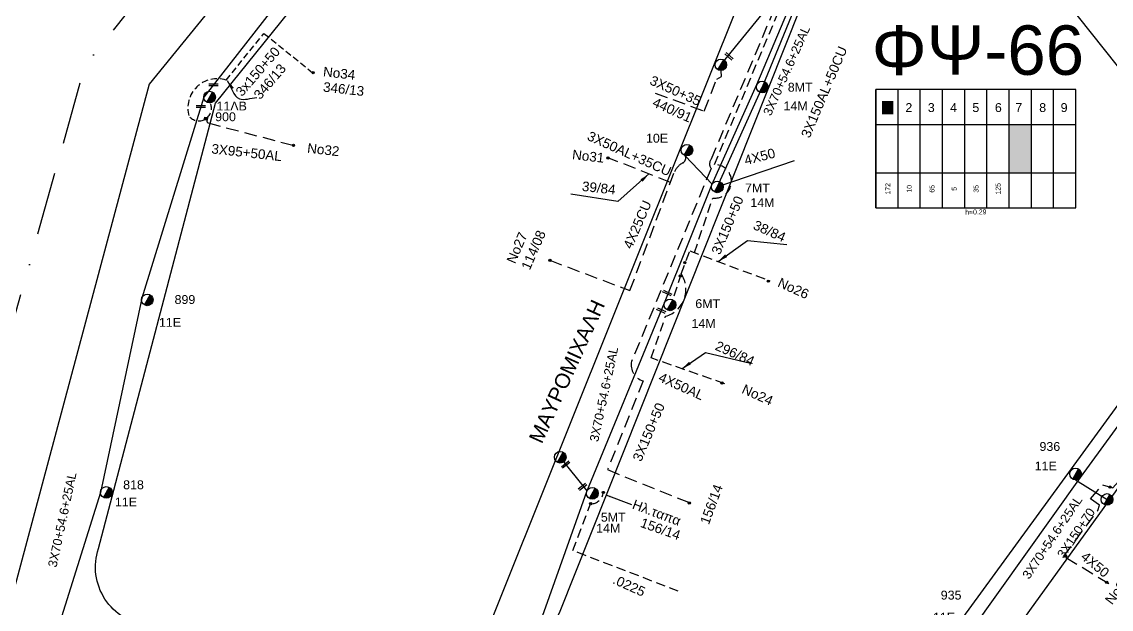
# Model space of a CAD drawing. Header units: millimetres. Extents: x 7453 to 9570, y 777 to 1872.
# Drawn here: x 8655.7 to 8876.3, y 1133.2 to 1252.1 of the extents above; entities that cross this region are included whole.
import ezdxf
from ezdxf.enums import TextEntityAlignment as Align

# ---------------------------------------------------------------- set-up
doc = ezdxf.new("R2010")
doc.units = ezdxf.units.MM
doc.linetypes.add('BORDER', pattern=[44.45, 12.7, -6.35, 12.7, -6.35, 0, -6.35])
doc.linetypes.add('DASHED', pattern=[19.05, 12.7, -6.35])
for name, color, linetype in [('Άγνωστα', 7, 'Continuous'), ('Ασφαλειοκιβώτια Χ.Τ 9 αναχωρήσεων', 7, 'Continuous'), ('Γυμνά εναέρια ΧΤ (3Φ)   4x50AL', 7, 'Continuous'), ('Επιγραφές - Σχήματα', 7, 'Continuous'), ('Καλώδια ΧΤ   3x150+50AL', 7, 'DASHED'), ('Καλώδια ΧΤ   3x150+50CU', 7, 'DASHED'), ('Καλώδια ΧΤ   3x150+70AL', 7, 'DASHED'), ('Καλώδια ΧΤ   3x150AL+50CU', 7, 'DASHED'), ('Καλώδια ΧΤ   3x95+50 AL XLPE', 7, 'DASHED'), ('Καλώδια ΧΤ   4x50AL', 7, 'DASHED'), ('Μηχανική τομή', 7, 'Continuous'), ('Στύλος ΦΜ', 7, 'Continuous'), ('Στύλος ΦΜ @ 1', 7, 'Continuous'), ('Συνδέσεις', 7, 'Continuous'), ('Συνεστραμμένα ΧΤ   3x70+54.6+25 AL', 7, 'SYN_LINE'), ('Υπόβαθρο ΔΕΗ', 7, 'Continuous'), ('Υπόγεια Καλώδια Δικτύου ΧΤ   .06', 7, 'DASHED'), ('Υπόγεια καλώδια Παροχών ΧΤ   .0225', 7, 'DASHED'), ('Υπόγεια καλώδια Παροχών ΧΤ   4x25', 7, 'DASHED'), ('Υπόγεια καλώδια Παροχών ΧΤ   4x50AL', 7, 'DASHED')]:
    doc.layers.add(name, color=color, linetype=linetype)
doc.styles.get("Standard").update_dxf_attribs({"font": 'ARIAL.TTF'})
doc.linetypes.add('SYN_LINE', pattern='A,0.5,-0.0001,["/\\/\\/\\/",Standard,S=0.1,R=0,X=0,Y=-0.05],-0.25', length=0.7501)
doc.dimstyles.new('ISO-25', dxfattribs={"dimtxt": 2.5, "dimasz": 2.5, "dimexe": 1.25, "dimexo": 0.625, "dimtad": 1, "dimtxsty": 'Standard', "dimcen": 2.5, "dimadec": 0, "dimazin": 0, "dimtfac": 1, "dimtmove": 0, "dimatfit": 3, "dimfxl": 1, "dimarcsym": 0})
doc.dimstyles.get("Standard").update_dxf_attribs({"dimtxt": 0.18, "dimasz": 0.18, "dimexe": 0.18, "dimexo": 0.0625, "dimgap": 0.09, "dimtad": 0, "dimtih": 1, "dimtoh": 1, "dimdec": 4, "dimzin": 0, "dimdsep": 46, "dimtxsty": 'Standard', "dimcen": 0.09, "dimadec": 0, "dimazin": 0, "dimtfac": 1, "dimtdec": 4, "dimtofl": 0, "dimtmove": 0, "dimatfit": 3, "dimfxl": 1, "dimtolj": 1, "dimtzin": 0, "dimarcsym": 0})

# ---------------------------------------------------------------- blocks, each defined once
blk = doc.blocks.new('ΥΠΑΡΧΩΝ ΤΣΙΜΕΝΤΕΝΙΟΣ ΣΤΥΛΟΣ')
at = {"layer": 'Στύλος ΦΜ'}
blk.add_hatch(color=7, dxfattribs=at).paths.add_polyline_path([(-1.29, -2.28, 0.574793), (2.62, 0, 0.268822), (1.3, 2.27)])
at = {"layer": 'Στύλος ΦΜ', "color": 7}
blk.add_line((-1.29, -2.28), (1.3, 2.27), dxfattribs=at)
blk.add_circle((0, 0), 2.62, dxfattribs=at)
at = {"layer": 'Στύλος ΦΜ', "flags": 4}
for tag, p in [('ΑΡΙΘΜΟΣ', (-4.68, 8.05)), ('ΤΥΠΟΣ', (-4.91, 3.03))]:
    blk.add_attdef(tag, p, '', height=4, dxfattribs=at)
blk = doc.blocks.new('ΑΣΦΑΛΕΙΟΚΙΒΩΤΙΟ ΥΠΟΣΤΑΘΜΟΥ 9A ΑΝΑΧΩΡΗΣΕΩΝ')
at = {"layer": 'Ασφαλειοκιβώτια Χ.Τ 9 αναχωρήσεων', "ltscale": 40}
for p, q in [((0, 0), (0, 23.91)), ((4.5, 0), (4.5, 23.91)), ((9, 0), (9, 23.91)), ((13.5, 0), (13.5, 23.91)), ((18, 0), (18, 23.91)), ((22.5, 0), (22.5, 23.91)), ((27, 0), (27, 23.91)), ((31.5, 0), (31.5, 23.91)), ((36, 0), (36, 23.91)), ((0, 16.87), (40.5, 16.87)), ((0, 7.04), (40.5, 7.04))]:
    blk.add_line(p, q, dxfattribs=at)
at = {"layer": 'Ασφαλειοκιβώτια Χ.Τ 9 αναχωρήσεων'}
blk.add_lwpolyline([(40.5, 0), (40.5, 23.91), (0, 23.91), (0, 0)], close=True, dxfattribs=at)
for s, p in [('1', (1.71, 19.38)), ('2', (5.99, 19.38)), ('3', (10.53, 19.38)), ('4', (15.04, 19.38)), ('5', (19.55, 19.38)), ('6', (24.11, 19.38)), ('7', (28.24, 19.38)), ('8', (33.08, 19.38)), ('9', (37.43, 19.38))]:
    blk.add_text(s, height=1.8, dxfattribs=at).set_placement(p)
at = {"layer": 'Ασφαλειοκιβώτια Χ.Τ 9 αναχωρήσεων', "ltscale": 40}
for tag, height, rotation, p in [('ΟΝΟΜΑ', 2.5, 0.6514, (19.14, 25.35)), ('ΚΕΙΜΕΝΟ 1', 1, 90, (2.42, 3.84)), ('ΚΕΙΜΕΝΟ 2', 1, 90, (6.78, 3.84)), ('ΚΕΙΜΕΝΟ 3', 1, 90, (11.38, 3.84)), ('ΚΕΙΜΕΝΟ 4', 1, 90, (15.86, 3.84)), ('ΚΕΙΜΕΝΟ 5', 1, 90, (20.28, 3.84)), ('ΚΕΙΜΕΝΟ 6', 1, 90, (24.74, 3.84)), ('ΚΕΙΜΕΝΟ 7', 1, 90, (29.28, 3.84)), ('ΚΕΙΜΕΝΟ 8', 1, 90, (33.65, 3.84)), ('ΚΕΙΜΕΝΟ 9', 1, 90, (38.21, 3.84)), ('ΣΧ', 1, 0.6514, (20.24, -0.85))]:
    blk.add_attdef(tag, text='', height=height, rotation=rotation, dxfattribs=at).set_placement(p, align=Align.MIDDLE_CENTER)
blk = doc.blocks.new('_ΣΥΝΔΕΣΗ')
at = {"layer": 'Συνδέσεις', "linetype": 'SYN_LINE', "ltscale": 40}
blk.add_hatch(color=256, dxfattribs=at).paths.add_polyline_path([(0.5, -0.01, 1), (-0.5, -0.01, 1)])
at = {"layer": 'Συνδέσεις'}
blk.add_circle((0, -0.01), 0.5, dxfattribs=at)
blk = doc.blocks.new('ΜΗΧΑΝΙΚΗ ΤΟΜΗ')
at = {"layer": 'Μηχανική τομή', "ltscale": 40}
for p, q in [((-1.89, 0.78), (1.89, 0.78)), ((1.89, 0), (-1.89, 0))]:
    blk.add_line(p, q, dxfattribs=at)
blk = doc.blocks.new('TSONTA XT1')
at = {"ltscale": 40}
h = blk.add_hatch(color=256, dxfattribs=at)
h.dxf.hatch_style = 1
h.paths.add_polyline_path([(595.96, 2487.66), (597.07, 2488.77), (595.96, 2489.87), (594.85, 2488.77)])
blk.add_lwpolyline([(594.85, 2488.77), (595.96, 2489.87), (597.07, 2488.77), (595.96, 2487.66)], close=True, dxfattribs=at)

msp = doc.modelspace()

# ---------------------------------------------------------------- hatches: boundary and pattern name
at = {"layer": 'Ασφαλειοκιβώτια Χ.Τ 9 αναχωρήσεων'}
for color, points in [(2, [(8829.88, 1233.41), (8832.18, 1233.41), (8832.18, 1236.12), (8829.88, 1236.12)]), (85, [(8829.88, 1233.41), (8832.18, 1233.41), (8832.18, 1236.12), (8829.88, 1236.12)]), (27, [(8829.88, 1233.41), (8832.18, 1233.41), (8832.18, 1236.12), (8829.88, 1236.12)]), (5, [(8829.88, 1233.41), (8832.18, 1233.41), (8832.18, 1236.12), (8829.88, 1236.12)]), (1, [(8829.88, 1233.41), (8832.18, 1233.41), (8832.18, 1236.12), (8829.88, 1236.12)]), (4, [(8860.11, 1231.29), (8855.61, 1231.29), (8855.61, 1221.46), (8860.11, 1221.46)])]:
    msp.add_hatch(color=color, dxfattribs=at).paths.add_polyline_path(points)
at = {"layer": 'Καλώδια ΧΤ   3x150AL+50CU', "linetype": 'DASHED', "ltscale": 0.2}
h = msp.add_hatch(color=6, dxfattribs=at)
h.dxf.hatch_style = 1
h.paths.add_polyline_path([(8829.88, 1233.41), (8832.18, 1233.41), (8832.18, 1236.12), (8829.88, 1236.12)])

# ---------------------------------------------------------------- linework, layer by layer
at = {"layer": 'Άγνωστα', "color": 27, "linetype": 'DASHED', "ltscale": 0.2}
msp.add_lwpolyline([(8783.97, 1237.69), (8793.9, 1234.05), (8796.4, 1240.52), (8797.41, 1241.05), (8797.32, 1242.23)], dxfattribs=at)
at = {"layer": 'Άγνωστα', "color": 85, "linetype": 'DASHED', "ltscale": 0.2}
msp.add_lwpolyline([(8787.03, 1219.61), (8774.23, 1224.67)], dxfattribs=at)
at = {"layer": 'Άγνωστα', "color": 85, "linetype": 'SYN_LINE', "ltscale": 10}
msp.add_lwpolyline([(8795.47, 1219.23), (8790.02, 1225.02)], dxfattribs=at)
at = {"layer": 'Γυμνά εναέρια ΧΤ (3Φ)   4x50AL', "color": 27, "linetype": 'SYN_LINE', "ltscale": 20}
msp.add_lwpolyline([(8796.53, 1218.71), (8812.19, 1224.04)], dxfattribs=at)
at = {"layer": 'Καλώδια ΧΤ   3x150+50CU', "color": 1, "ltscale": 0.1}
msp.add_lwpolyline([(8697.1, 1240.32), (8704.73, 1249.78), (8714.6, 1241.82)], dxfattribs=at)
for centre, radius, start, end in [((8695.28, 1234.67), 5.94, 72.2108, 196.0506), ((8691.57, 1234.61), 2.54, 224.0636, 25.6975)]:
    msp.add_arc(centre, radius, start, end, dxfattribs=at)
at = {"layer": 'Καλώδια ΧΤ   3x150+70AL', "color": 5, "ltscale": 0.2}
msp.add_lwpolyline([(8866.64, 1143.9), (8873.54, 1153.2), (8873.94, 1154.31), (8872.11, 1155.59), (8874.54, 1158.38), (8876.61, 1157.78), (8878.29, 1159.73), (8888.85, 1153.4)], dxfattribs=at)
at = {"layer": 'Καλώδια ΧΤ   3x150AL+50CU', "color": 6, "linetype": 'DASHED', "ltscale": 0.2}
msp.add_lwpolyline([(8815, 1268.25, 0.664567), (8811.01, 1261.75), (8795.28, 1224.31, 0.325676), (8795.26, 1222.43), (8779.18, 1183.4, 0.407381), (8781.55, 1179.45), (8774.3, 1161.48), (8790.68, 1154.87)], format="xyb", dxfattribs=at)
at = {"layer": 'Καλώδια ΧΤ   3x150AL+50CU', "color": 5, "ltscale": 0.15}
msp.add_lwpolyline([(8791.9, 1205.4), (8795.59, 1216.44, 1.067721), (8795.93, 1223.25), (8812.06, 1261.62, -0.555171), (8814.81, 1267.74, -95.517307)], format="xyb", dxfattribs=at)
at = {"layer": 'Καλώδια ΧΤ   3x95+50 AL XLPE', "color": 1, "ltscale": 0.2}
msp.add_lwpolyline([(8693.21, 1232.2, 0.40002), (8693.43, 1231.66), (8693.43, 1231.66), (8710.56, 1227.15)], format="xyb", dxfattribs=at)
at = {"layer": 'Καλώδια ΧΤ   4x50AL', "color": 5, "ltscale": 0.15}
msp.add_lwpolyline([(8798.04, 1178.86), (8783.13, 1184.09), (8786.06, 1192.54, 0.513916), (8789.2, 1201.11), (8790.96, 1205.76), (8807.14, 1199.7)], format="xyb", dxfattribs=at)
msp.add_lwpolyline([(8789.2, 1201.11), (8787.53, 1195.85)], dxfattribs=at)
at = {"layer": 'Συνεστραμμένα ΧΤ   3x70+54.6+25 AL', "color": 1, "ltscale": 20}
msp.add_lwpolyline([(8783.4, 1348.02), (8763.46, 1324.88), (8739.76, 1295.91), (8718.35, 1269.91), (8692.55, 1236.88), (8680, 1196.19), (8671.64, 1156.87), (8658.42, 1114.69)], dxfattribs=at)
at = {"layer": 'Συνεστραμμένα ΧΤ   3x70+54.6+25 AL', "color": 85, "ltscale": 20}
msp.add_lwpolyline([(8753.61, 1110.56), (8770.12, 1157.07), (8785.86, 1195.27), (8795.43, 1219.15), (8804.56, 1239.4), (8814.34, 1262.61)], dxfattribs=at)
at = {"layer": 'Συνεστραμμένα ΧΤ   3x70+54.6+25 AL', "color": 27, "ltscale": 20}
msp.add_lwpolyline([(8797.25, 1243.41), (8813.63, 1263.55), (8815.3, 1262.63), (8805.63, 1238.92), (8796.53, 1218.71)], dxfattribs=at)
at = {"layer": 'Συνεστραμμένα ΧΤ   3x70+54.6+25 AL', "color": 5, "ltscale": 20}
msp.add_lwpolyline([(8827.46, 1098.84), (8847.93, 1128.83), (8870.03, 1159.92), (8893.17, 1191.52)], dxfattribs=at)
at = {"layer": 'Συνεστραμμένα ΧΤ   3x70+54.6+25 AL', "color": 85, "ltscale": 10}
msp.add_lwpolyline([(8770.16, 1157.18), (8764.74, 1163.99)], dxfattribs=at)
at = {"layer": 'Συνεστραμμένα ΧΤ   3x70+54.6+25 AL', "color": 5, "ltscale": 15}
msp.add_lwpolyline([(8869.07, 1159.43), (8875.43, 1155.44)], dxfattribs=at)
at = {"layer": 'Υπόβαθρο ΔΕΗ', "color": 1, "linetype": 'BORDER', "lineweight": 30, "flags": 128}
msp.add_lwpolyline([(8541.36, 779.57), (8564.03, 870.67), (8668.52, 1243.25), (8896.46, 1528.92), (8987.5, 1433.8), (9150.66, 1303.74), (9445, 1086.25)], dxfattribs=at)
at = {"layer": 'Υπόβαθρο ΔΕΗ'}
for points in [[(8892.77, 1479.33), (9002.9, 1231.73, -0.498389), (8990.77, 1215.46), (8908.32, 1226.47, -0.205866), (8902.92, 1229.7), (8843.86, 1303.52, -0.384999), (8844.3, 1310.9), (8885.62, 1340.91, 6.284716), (8880.47, 1348.76), (8838.5, 1317.56, -0.357908), (8832.78, 1317.83), (8803.54, 1353.82, 1.787303), (8778.72, 1358.89), (8681.52, 1239.47), (8586.77, 885.63)], [(8747.37, 1122.5), (8681.3, 1129.86, -0.475189), (8671.22, 1145.49), (8694.93, 1235.65), (8783.64, 1345.63, -0.535754), (8796.95, 1344.41), (8819.86, 1315.29, -0.269141), (8821.1, 1306.56), (8747.37, 1122.5)], [(8836.79, 1118.56), (8895.48, 1199.04, 0.313371), (8895.96, 1220.1), (8840.45, 1289.9, 0.575862), (8826.4, 1287.83), (8764.5, 1132.42, 0.584994), (8771.79, 1119.2), (8826.59, 1113.92, 0.267675), (8836.79, 1118.56, -8.548518)], [(8907.28, 1198.69), (8929.17, 1092.73), (8907.09, 953.93, -0.348219), (8895.9, 946.34), (8832.68, 959.1, -0.326637), (8820.25, 981.9), (8830.98, 1065.17), (8836.53, 1100.74), (8907.28, 1198.69)]]:
    msp.add_lwpolyline(points, format="xyb", dxfattribs=at)
at = {"layer": 'Υπόγεια καλώδια Παροχών ΧΤ   .0225', "color": 85, "ltscale": 0.15}
msp.add_lwpolyline([(8770.87, 1154.56, 0.39444), (8773.45, 1156.89), (8773.45, 1156.89), (8773.45, 1156.89)], format="xyb", dxfattribs=at)
msp.add_lwpolyline([(8788.63, 1136.89), (8767.25, 1145.11), (8771.23, 1155.5)], dxfattribs=at)
at = {"layer": 'Υπόγεια καλώδια Παροχών ΧΤ   4x25', "color": 85, "ltscale": 0.2}
msp.add_lwpolyline([(8762.63, 1203.85), (8778.84, 1197.72), (8787.76, 1221.56, -0.187216), (8789.55, 1223.56, 0.41432), (8790.02, 1225.02, -1.964558)], format="xyb", dxfattribs=at)
at = {"layer": 'Υπόγεια καλώδια Παροχών ΧΤ   4x50AL', "color": 5, "ltscale": 0.2}
msp.add_lwpolyline([(8875.81, 1138.36), (8866.64, 1143.9)], dxfattribs=at)

# ---------------------------------------------------------------- block references
at = {"layer": 'Ασφαλειοκιβώτια Χ.Τ 9 αναχωρήσεων'}
ref = msp.add_blockref('ΑΣΦΑΛΕΙΟΚΙΒΩΤΙΟ ΥΠΟΣΤΑΘΜΟΥ 9A ΑΝΑΧΩΡΗΣΕΩΝ', (8828.62, 1214.48), dxfattribs=at)
ref.add_attrib('ΚΕΙΜΕΝΟ 6', '125', dxfattribs={"ltscale": 40, "height": 1, "rotation": 90}).set_placement((8853.37, 1218.32), align=Align.MIDDLE_CENTER)
ref.add_attrib('ΚΕΙΜΕΝΟ 5', '35', dxfattribs={"ltscale": 40, "height": 1, "rotation": 90}).set_placement((8848.91, 1218.32), align=Align.MIDDLE_CENTER)
ref.add_attrib('ΚΕΙΜΕΝΟ 4', '5', dxfattribs={"ltscale": 40, "height": 1, "rotation": 90}).set_placement((8844.49, 1218.32), align=Align.MIDDLE_CENTER)
ref.add_attrib('ΚΕΙΜΕΝΟ 3', '65', dxfattribs={"ltscale": 40, "height": 1, "rotation": 90}).set_placement((8840, 1218.32), align=Align.MIDDLE_CENTER)
ref.add_attrib('ΚΕΙΜΕΝΟ 1', '172', dxfattribs={"ltscale": 40, "height": 1, "rotation": 90}).set_placement((8831.05, 1218.32), align=Align.MIDDLE_CENTER)
ref.add_attrib('ΚΕΙΜΕΝΟ 2', '10', dxfattribs={"ltscale": 40, "height": 1, "rotation": 90}).set_placement((8835.4, 1218.32), align=Align.MIDDLE_CENTER)
ref.add_attrib('ΣΧ', 'h=0.29', dxfattribs={"ltscale": 40, "height": 1, "rotation": 0.6514}).set_placement((8848.87, 1213.63), align=Align.MIDDLE_CENTER)
at = {"layer": 'Μηχανική τομή'}
for p, xscale, yscale, zscale, rotation in [((8798.75, 1245.01), 0.5000000000000308, 0.5000000000000308, 0.5000000000000308, 317.4041061245122), ((8786.3, 1197.04), 0.5000000000000075, 0.5000000000000075, 0.5000000000000075, 335.2386936943687), ((8785.09, 1193.51), 0.500000000000072, 0.500000000000072, 0.500000000000072, 335.2386936943722), ((8765.94, 1162.35), 0.4999999999999576, 0.4999999999999576, 0.4999999999999576, 38.65873109772485), ((8769.34, 1157.85), 0.5000000000000464, 0.5000000000000464, 0.5000000000000464, 38.65873109771671)]:
    msp.add_blockref('ΜΗΧΑΝΙΚΗ ΤΟΜΗ', p, dxfattribs=dict(at, xscale=xscale, yscale=yscale, zscale=zscale, rotation=rotation))
at = {"layer": 'Μηχανική τομή', "xscale": 0.5, "yscale": 0.5, "zscale": 0.5}
for p in [(8694.51, 1239.18), (8691.93, 1234.78)]:
    msp.add_blockref('ΜΗΧΑΝΙΚΗ ΤΟΜΗ', p, dxfattribs=at)
at = {"layer": 'Στύλος ΦΜ @ 1', "ltscale": 40, "xscale": 0.4499999999998181, "yscale": 0.4499999999998181, "zscale": 0.4499999999998181}
for p in [(8797.24, 1243.41), (8764.73, 1163.99)]:
    msp.add_blockref('ΥΠΑΡΧΩΝ ΤΣΙΜΕΝΤΕΝΙΟΣ ΣΤΥΛΟΣ', p, dxfattribs=at)
at = {"layer": 'Στύλος ΦΜ @ 1', "ltscale": 40}
ref = msp.add_blockref('ΥΠΑΡΧΩΝ ΤΣΙΜΕΝΤΕΝΙΟΣ ΣΤΥΛΟΣ', (8805.63, 1238.92), dxfattribs=dict(at, xscale=0.4499999999998181, yscale=0.4499999999998181, zscale=0.4499999999998181))
ref.add_attrib('ΤΥΠΟΣ', '14Μ', (8809.94, 1234.19), dxfattribs={"layer": 'Στύλος ΦΜ', "height": 1.8, "flags": 4})
ref.add_attrib('ΑΡΙΘΜΟΣ', '8ΜΤ', (8810.8, 1237.98), dxfattribs={"layer": 'Στύλος ΦΜ', "height": 1.8, "flags": 4})
ref = msp.add_blockref('ΥΠΑΡΧΩΝ ΤΣΙΜΕΝΤΕΝΙΟΣ ΣΤΥΛΟΣ', (8693.73, 1236.88), dxfattribs=dict(at, xscale=0.4499999999998181, yscale=0.4499999999998181, zscale=0.4499999999998181))
ref.add_attrib('ΤΥΠΟΣ', '11ΛΒ', (8695.13, 1234.17), dxfattribs={"layer": 'Στύλος ΦΜ', "height": 1.8, "flags": 4})
ref.add_attrib('ΑΡΙΘΜΟΣ', '900', (8694.86, 1232), dxfattribs={"layer": 'Στύλος ΦΜ', "height": 1.8, "flags": 4})
ref = msp.add_blockref('ΥΠΑΡΧΩΝ ΤΣΙΜΕΝΤΕΝΙΟΣ ΣΤΥΛΟΣ', (8790.38, 1226.14), dxfattribs=dict(at, xscale=0.4499999999998181, yscale=0.4499999999998181, zscale=0.4499999999998181))
ref.add_attrib('ΤΥΠΟΣ', '10Ε', (8782.09, 1227.66), dxfattribs={"layer": 'Στύλος ΦΜ', "height": 1.8, "flags": 4})
ref = msp.add_blockref('ΥΠΑΡΧΩΝ ΤΣΙΜΕΝΤΕΝΙΟΣ ΣΤΥΛΟΣ', (8796.53, 1218.71), dxfattribs=dict(at, xscale=0.4499999999998181, yscale=0.4499999999998181, zscale=0.4499999999998181))
ref.add_attrib('ΤΥΠΟΣ', '14Μ', (8803.22, 1214.62), dxfattribs={"layer": 'Στύλος ΦΜ', "height": 1.8, "flags": 4})
ref.add_attrib('ΑΡΙΘΜΟΣ', '7ΜΤ', (8802.13, 1217.59), dxfattribs={"layer": 'Στύλος ΦΜ', "height": 1.8, "flags": 4})
ref = msp.add_blockref('ΥΠΑΡΧΩΝ ΤΣΙΜΕΝΤΕΝΙΟΣ ΣΤΥΛΟΣ', (8681.12, 1195.84), dxfattribs=dict(at, xscale=0.4499999999998181, yscale=0.4499999999998181, zscale=0.4499999999998181))
ref.add_attrib('ΤΥΠΟΣ', '11Ε', (8683.48, 1190.39), dxfattribs={"layer": 'Στύλος ΦΜ', "height": 1.8, "flags": 4})
ref.add_attrib('ΑΡΙΘΜΟΣ', '899', (8686.64, 1195.01), dxfattribs={"layer": 'Στύλος ΦΜ', "height": 1.8, "flags": 4})
ref = msp.add_blockref('ΥΠΑΡΧΩΝ ΤΣΙΜΕΝΤΕΝΙΟΣ ΣΤΥΛΟΣ', (8786.95, 1194.83), dxfattribs=dict(at, xscale=0.4499999999998181, yscale=0.4499999999998181, zscale=0.4499999999998181))
ref.add_attrib('ΤΥΠΟΣ', '14Μ', (8791.31, 1190.17), dxfattribs={"layer": 'Στύλος ΦΜ', "height": 1.8, "flags": 4})
ref.add_attrib('ΑΡΙΘΜΟΣ', '6ΜΤ', (8792.07, 1194.18), dxfattribs={"layer": 'Στύλος ΦΜ', "height": 1.8, "flags": 4})
ref = msp.add_blockref('ΥΠΑΡΧΩΝ ΤΣΙΜΕΝΤΕΝΙΟΣ ΣΤΥΛΟΣ', (8869.07, 1160.6), dxfattribs=dict(at, xscale=0.4499999999998181, yscale=0.4499999999998181, zscale=0.4499999999998181))
ref.add_attrib('ΤΥΠΟΣ', '11Ε', (8860.79, 1161.32), dxfattribs={"layer": 'Στύλος ΦΜ', "height": 1.8, "flags": 4})
ref.add_attrib('ΑΡΙΘΜΟΣ', '936', (8861.76, 1165.27), dxfattribs={"layer": 'Στύλος ΦΜ', "height": 1.8, "flags": 4})
ref = msp.add_blockref('ΥΠΑΡΧΩΝ ΤΣΙΜΕΝΤΕΝΙΟΣ ΣΤΥΛΟΣ', (8672.82, 1156.87), dxfattribs=dict(at, xscale=0.4499999999998181, yscale=0.4499999999998181, zscale=0.4499999999998181))
ref.add_attrib('ΤΥΠΟΣ', '11Ε', (8674.56, 1154.04), dxfattribs={"layer": 'Στύλος ΦΜ', "height": 1.8, "flags": 4})
ref.add_attrib('ΑΡΙΘΜΟΣ', '818', (8676.23, 1157.52), dxfattribs={"layer": 'Στύλος ΦΜ', "height": 1.8, "flags": 4})
ref = msp.add_blockref('ΥΠΑΡΧΩΝ ΤΣΙΜΕΝΤΕΝΙΟΣ ΣΤΥΛΟΣ', (8771.23, 1156.68), dxfattribs=dict(at, xscale=0.4499999999998181, yscale=0.4499999999998181, zscale=0.4499999999998181))
ref.add_attrib('ΤΥΠΟΣ', '14Μ', (8771.99, 1148.72), dxfattribs={"layer": 'Στύλος ΦΜ', "height": 1.8, "flags": 4})
ref.add_attrib('ΑΡΙΘΜΟΣ', '5ΜΤ', (8772.95, 1150.95), dxfattribs={"layer": 'Στύλος ΦΜ', "height": 1.8, "flags": 4})
ref = msp.add_blockref('ΥΠΑΡΧΩΝ ΤΣΙΜΕΝΤΕΝΙΟΣ ΣΤΥΛΟΣ', (8875.43, 1155.44), dxfattribs=dict(at, xscale=0.4499999999998181, yscale=0.4499999999998181, zscale=0.4499999999998181))
ref.add_attrib('ΤΥΠΟΣ', '10Ε', (8878.06, 1154.14), dxfattribs={"layer": 'Στύλος ΦΜ', "height": 1.8, "flags": 4})
ref.add_attrib('ΑΡΙΘΜΟΣ', '936Α', (8878.24, 1149.85), dxfattribs={"layer": 'Στύλος ΦΜ', "height": 1.8, "flags": 4})
ref = msp.add_blockref('ΥΠΑΡΧΩΝ ΤΣΙΜΕΝΤΕΝΙΟΣ ΣΤΥΛΟΣ', (8846.95, 1129.49), dxfattribs=dict(at, xscale=0.4499999999998181, yscale=0.4499999999998181, zscale=0.4499999999998181))
ref.add_attrib('ΤΥΠΟΣ', '11Ε', (8840.19, 1130.72), dxfattribs={"layer": 'Στύλος ΦΜ', "height": 1.8, "flags": 4})
ref.add_attrib('ΑΡΙΘΜΟΣ', '935', (8841.77, 1135.19), dxfattribs={"layer": 'Στύλος ΦΜ', "height": 1.8, "flags": 4})
at = {"layer": 'Συνδέσεις', "xscale": 0.4499999999998181, "yscale": 0.4499999999998181, "zscale": 0.4499999999998181}
for p in [(8714.71, 1241.82), (8710.72, 1227.11), (8774.38, 1224.58), (8762.63, 1203.86), (8789.96, 1203.39), (8789.04, 1200.69), (8806.85, 1199.63), (8797.46, 1179), (8876.02, 1157.95), (8773.44, 1156.87), (8770.9, 1154.62), (8790.86, 1154.74), (8867.05, 1143.98), (8875.38, 1138.68)]:
    msp.add_blockref('_ΣΥΝΔΕΣΗ', p, dxfattribs=at)
at = {"layer": 'Υπόγεια Καλώδια Δικτύου ΧΤ   .06', "xscale": 0.354979183181416, "yscale": 0.354979183181416, "zscale": 0.354979183181416, "rotation": 35.94703934170308}
msp.add_blockref('TSONTA XT1', (9040.34, 393.11), dxfattribs=at)

# ---------------------------------------------------------------- texts
at = {"layer": 'Άγνωστα', "char_height": 1.8, "width": 23.5192, "attachment_point": 1, "rotation": 335.7769}
for s, insert in [('{\\H1.083x;3X50+35}', (8783.46, 1241.33)), ('{\\H1.083x;3X50AL+35CU}', (8770.81, 1230.07))]:
    msp.add_mtext(s, dxfattribs=dict(at, insert=insert))
at = {"layer": 'Γυμνά εναέρια ΧΤ (3Φ)   4x50AL', "insert": (8801.79, 1224.99), "char_height": 1.8, "width": 23.5192, "attachment_point": 1, "rotation": 14.4979}
msp.add_mtext('{\\H1.083x;4X50}', dxfattribs=at)
at = {"layer": 'Επιγραφές - Σχήματα', "insert": (8827.78, 1251.39), "char_height": 10, "width": 29.5272, "attachment_point": 1}
msp.add_mtext('ΦΨ-66', dxfattribs=at)
at = {"layer": 'Επιγραφές - Σχήματα', "attachment_point": 1}
for s, insert, char_height, width, rotation in [('{\\H1.083x;346/13}', (8702.48, 1237.5), 1.8, 23.5192, 49.5917), ('{\\H1.083x;Νο34}', (8716.85, 1243.04), 1.8, 23.5192, 353.5933), ('{\\H1.083x;346/13}', (8716.85, 1239.95), 1.8, 23.5192, 353.5933), ('{\\H1.083x;440/91}', (8784.02, 1236.89), 1.8, 23.5192, 335.7769), ('{\\H1.083x;No32}', (8713.64, 1227.57), 1.8, 23.5192, 353.5933), ('{\\H1.083x;No31}', (8767.28, 1226.25), 1.8, 23.5192, 353.5933), ('{\\H1.083x;39/84}', (8769.26, 1219.85), 1.8, 23.5192, 353.5933), ('{\\H1.083x;38/84}', (8804.4, 1212.04), 1.8, 23.5192, 335.7769), ('{\\H1.083x;No27\\P114/08}', (8753.78, 1203.79), 1.8, 23.5192, 66.543), ('{\\H1.083x;No26}', (8809.38, 1200.4), 1.8, 23.5192, 335.7769), ('ΜΑΥΡΟΜΙΧΑΛΗ', (8758.26, 1167.78), 3, 32.1841, 65.5921), ('{\\H1.083x;296/84}', (8796.7, 1187.61), 1.8, 23.5192, 335.7769), ('{\\H1.083x;No24}', (8802.11, 1178.84), 1.8, 23.5192, 335.7769), ('{\\H1.083x;No82}', (8874.88, 1135.17), 1.8, 23.5192, 52.9703)]:
    msp.add_mtext(s, dxfattribs=dict(at, insert=insert, char_height=char_height, width=width, rotation=rotation))
at = {"layer": 'Καλώδια ΧΤ   3x150+50AL', "char_height": 1.8, "width": 23.5192, "attachment_point": 1}
for s, insert, rotation in [('{\\H1.083x;156/14}', (8792.98, 1150.9), 69.7302), ('{\\H1.083x;Hλ.ταπα}', (8779.82, 1155.48), 339.5131), ('{\\H1.083x;156/14}', (8781.42, 1151.78), 340.6623)]:
    msp.add_mtext(s, dxfattribs=dict(at, insert=insert, rotation=rotation))
at = {"layer": 'Καλώδια ΧΤ   3x150+70AL', "insert": (8865.2, 1144.36), "char_height": 1.8, "width": 16.2172, "attachment_point": 1, "rotation": 56.1165}
msp.add_mtext('3X150+70', dxfattribs=at)
at = {"layer": 'Καλώδια ΧΤ   3x150AL+50CU', "char_height": 1.8, "width": 23.5192, "attachment_point": 1, "rotation": 67.092}
for s, insert in [('{\\H1.083x;3X150AL+50CU}', (8813.41, 1229.19)), ('{\\H1.083x;3X150+50}', (8795.26, 1205.58)), ('{\\H1.083x;3X150+50}', (8779.31, 1163.71))]:
    msp.add_mtext(s, dxfattribs=dict(at, insert=insert))
at = {"layer": 'Καλώδια ΧΤ   3x95+50 AL XLPE', "char_height": 1.8, "width": 23.5192, "attachment_point": 1}
for s, insert, rotation in [('{\\H1.083x;3x150+50}', (8698.82, 1238.13), 49.2527), ('{\\H1.083x;3X95+50AL}', (8694.24, 1227.44), 353.5933)]:
    msp.add_mtext(s, dxfattribs=dict(at, insert=insert, rotation=rotation))
at = {"layer": 'Καλώδια ΧΤ   4x50AL', "insert": (8785.24, 1181.24), "char_height": 1.8, "width": 23.5192, "attachment_point": 1, "rotation": 335.7769}
msp.add_mtext('{\\H1.083x;4X50AL}', dxfattribs=at)
at = {"layer": 'Συνεστραμμένα ΧΤ   3x70+54.6+25 AL', "char_height": 1.8, "width": 16.2172, "attachment_point": 1}
for insert, rotation in [((8805.73, 1233.68), 65.8935), ((8770.65, 1167.36), 78.0041), ((8660.98, 1141.96), 78.0041), ((8858.15, 1140.16), 56.1165)]:
    msp.add_mtext('3X70+54.6+25AL', dxfattribs=dict(at, insert=insert, rotation=rotation))
at = {"layer": 'Υπόγεια καλώδια Παροχών ΧΤ   .0225', "insert": (8775.98, 1140.3), "char_height": 1.8, "width": 23.5192, "attachment_point": 1, "rotation": 335.7769}
msp.add_mtext('{\\H1.083x;.0225}', dxfattribs=at)
at = {"layer": 'Υπόγεια καλώδια Παροχών ΧΤ   4x25', "insert": (8777.4, 1206.76), "char_height": 1.8, "width": 23.5192, "attachment_point": 1, "rotation": 66.543}
msp.add_mtext('{\\H1.083x;4X25CU}', dxfattribs=at)
at = {"layer": 'Υπόγεια καλώδια Παροχών ΧΤ   4x50AL', "insert": (8871.2, 1145.07), "char_height": 1.8, "width": 23.5192, "attachment_point": 1, "rotation": 320.4225}
msp.add_mtext('{\\H1.083x;4X50}', dxfattribs=at)

# ---------------------------------------------------------------- leaders
at = {"layer": 'Άγνωστα', "path_type": 1}
msp.add_leader([(8697.27, 1240.26), (8699.76, 1236.54), (8703.28, 1236.8)], dimstyle='Standard', override={"dimasz": 2, "dimgap": 0.09, "dimtad": 0}, dxfattribs=at)
at = {"layer": 'Επιγραφές - Σχήματα'}
for points in [[(8782.69, 1221.33), (8776.41, 1215.73), (8766.85, 1217.25)], [(8796.69, 1203.61), (8802.67, 1207.87), (8810.6, 1207.05)], [(8789.35, 1181.91), (8794.17, 1185.22), (8803.23, 1183.06)]]:
    msp.add_leader(points, dimstyle='ISO-25', override={"dimasz": 2, "dimgap": 0.625, "dimtad": 0}, dxfattribs=at)
at = {"layer": 'Επιγραφές - Σχήματα', "ltscale": 40}
msp.add_leader([(8773.95, 1156.36), (8779.15, 1154.42)], dimstyle='ISO-25', override={"dimasz": 1, "dimtad": 0}, dxfattribs=at)

doc.saveas('drawing.dxf')
